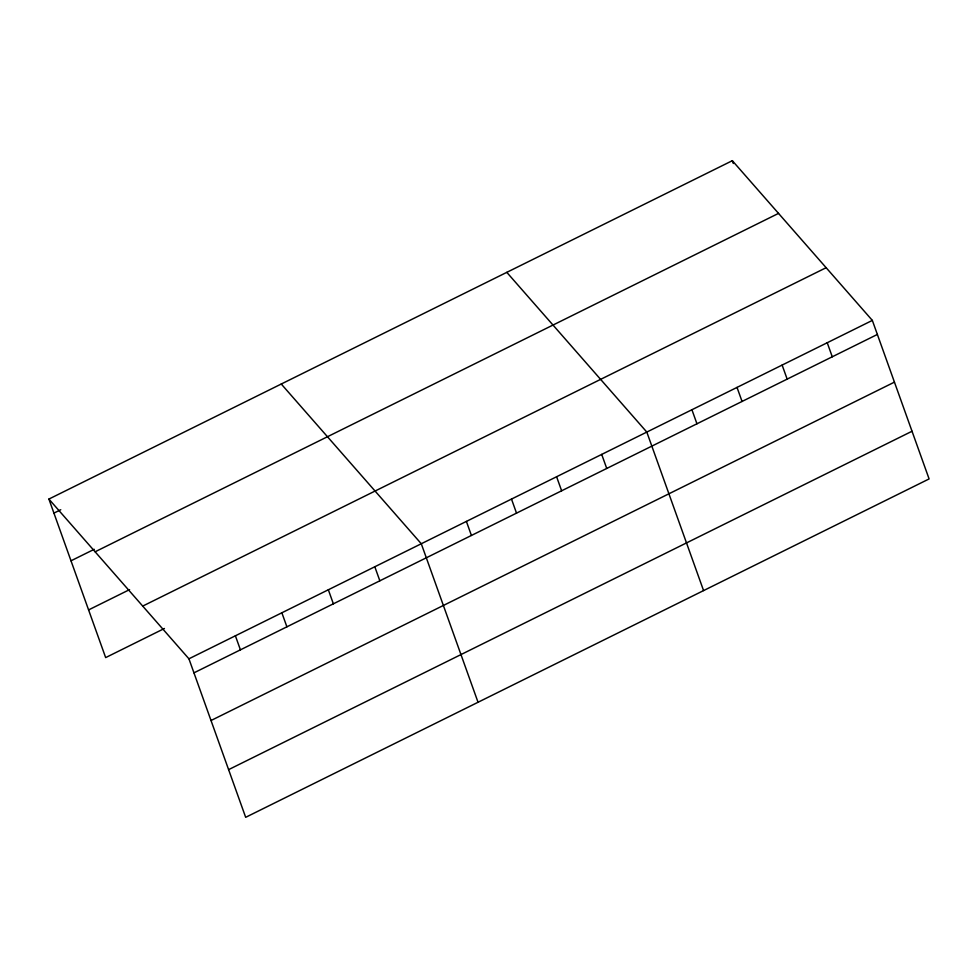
<?xml version="1.0" encoding="UTF-8"?>
<svg xmlns="http://www.w3.org/2000/svg" width="978" height="978" viewBox="0 0 978 978"><rect width="100%" height="100%" fill="white"/><g stroke="black" fill="none" stroke-linecap="round" stroke-linejoin="round"><path stroke-width="1.47" d="M48.9 499.073L732.326 160.685L872.339 320.405L929.1 478.927L245.674 817.315L188.925 658.805L48.9 499.073L105.661 657.595L164.426 628.487M53.924 513.12L60.758 509.734M71.003 560.797L94.23 549.294M95.11 551.788L778.537 213.387M88.582 609.917L129.585 589.612M142.715 606.091L826.141 267.703M188.925 658.805L872.339 320.405M193.95 672.852L877.376 334.452M211.016 720.517L894.442 382.129M228.607 769.637L912.034 431.249M506.8 272.349L646.813 432.08L703.573 590.59M281.261 384.024L421.286 543.756L478.034 702.265M827.241 342.74L832.266 356.787M732.326 160.685L733.329 163.497M782.131 365.075L787.156 379.122M737.021 387.41L742.058 401.457M691.923 409.745L696.947 423.792M601.702 454.415L606.739 468.462M556.604 476.751L561.629 490.785M511.494 499.086L516.518 513.12M466.396 521.421L471.42 535.455M374.806 566.763L379.843 580.798M328.339 589.771L333.364 603.817M281.86 612.778L286.896 626.825M235.392 635.798L240.417 649.832"/></g></svg>
